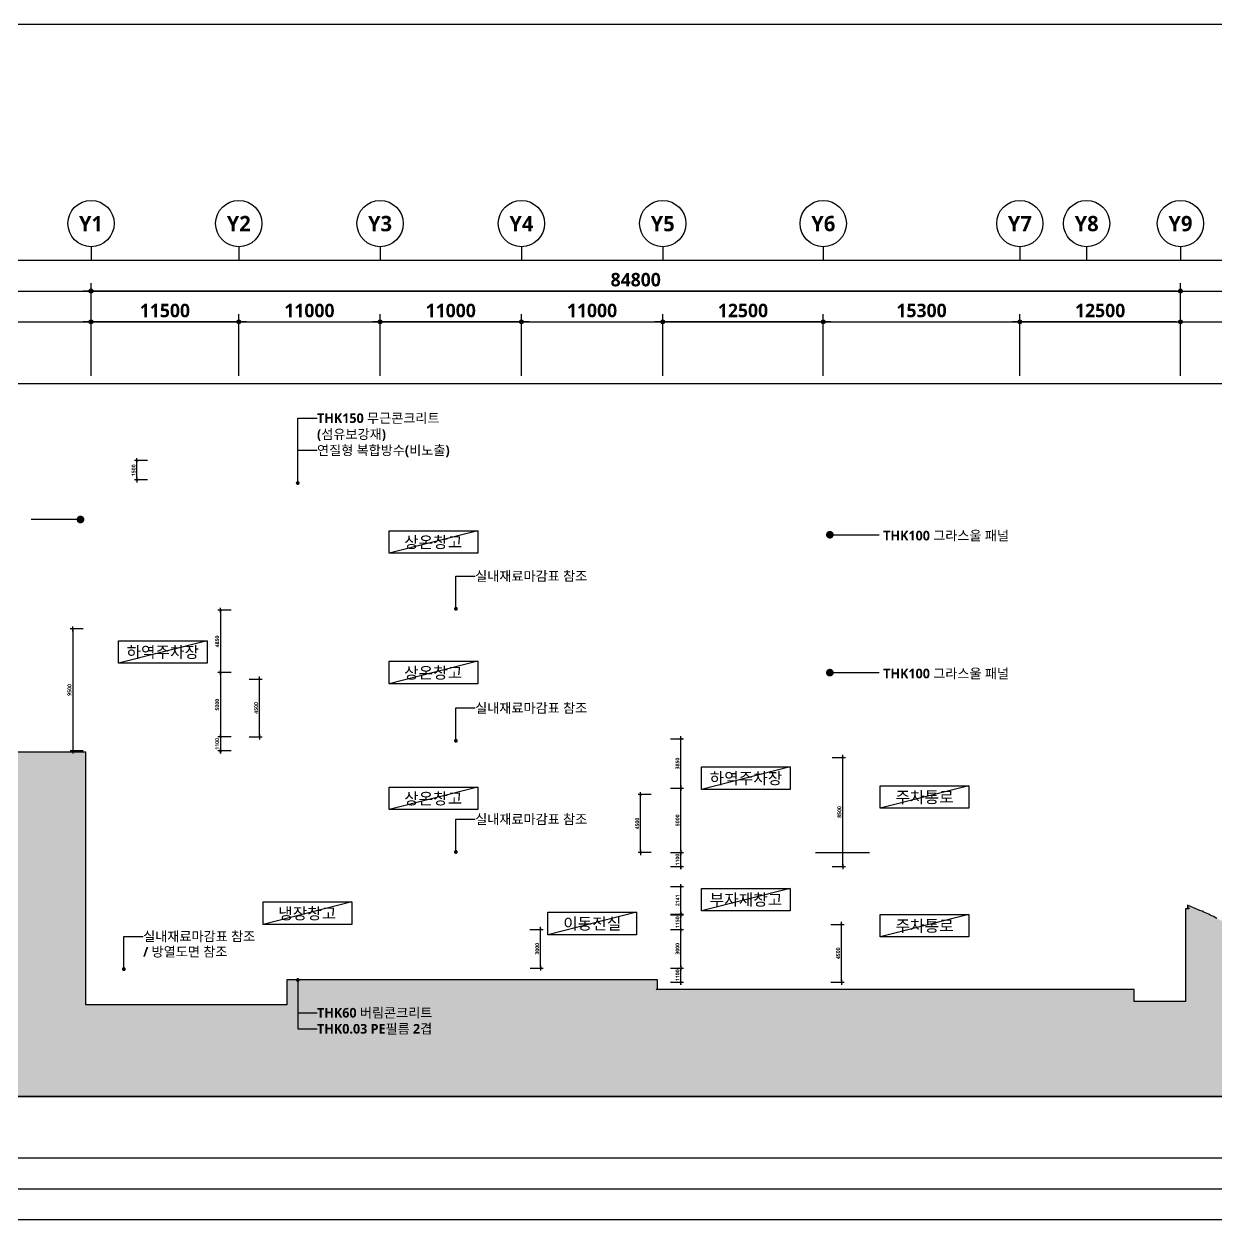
# Model space of a CAD drawing. Header units: millimetres. Extents: x 0 to 190005487, y 0 to 455456909.
# Drawn here: x 74255 to 167034, y 84643 to 178200 of the extents above; entities that cross this region are included whole.
import ezdxf
from ezdxf.enums import TextEntityAlignment as Align

# ---------------------------------------------------------------- set-up
doc = ezdxf.new("R2010")
doc.units = ezdxf.units.MM
doc.header["$LTSCALE"] = 400
doc.header["$MEASUREMENT"] = 0
doc.header["$PDSIZE"] = -10
doc.layers.get('0').update_dxf_attribs({"linetype": 'CONTINUOUS'})
doc.layers.get('Defpoints').update_dxf_attribs({"color": 153, "linetype": 'CONTINUOUS'})
for name, color, linetype in [('A-ANNO-GRA1', 7, 'CONTINUOUS'), ('A-ANNO-TEXT1', 7, 'CONTINUOUS'), ('A-ANNO-TEXT2', 3, 'CONTINUOUS'), ('A-ST-AXIS-BUB', 7, 'CONTINUOUS'), ('A-ST-AXIS-DIM', 7, 'CONTINUOUS'), ('elev', 8, 'CONTINUOUS'), ('X-SEC-종$0$A-ST-AXIS-BUB', 7, 'CONTINUOUS')]:
    doc.layers.add(name, color=color, linetype=linetype)
doc.layers.add('Defpoint', color=161, linetype='CONTINUOUS', plot=False)
doc.styles.add('SH_대대리576', font='')
doc.styles.get('SH_대대리576').set_extended_font_data('NanumGothic', bold=True)
doc.dimstyles.new('SHP 100', dxfattribs={"dimscale": 100, "dimtxt": 3, "dimasz": 1, "dimexe": 2, "dimexo": 2, "dimgap": 1, "dimtad": 1, "dimdec": 0, "dimzin": 0, "dimdsep": 46, "dimtxsty": 'SH_대대리576', "dimblk": 'DIMDOT', "dimcen": 0.09, "dimclrt": 3, "dimadec": 0, "dimazin": 1, "dimtfac": 1, "dimtdec": 0, "dimtix": 1, "dimtmove": 2, "dimatfit": 0, "dimldrblk": 'DIMDOT', "dimfxl": 1, "dimtfillclr": 3, "dimtolj": 1, "dimtzin": 0, "dimarcsym": 0})
doc.dimstyles.new('SHP 600', dxfattribs={"dimscale": 300, "dimtxt": 3.5, "dimasz": 1, "dimexe": 2, "dimexo": 2, "dimgap": 1, "dimtad": 1, "dimdec": 0, "dimzin": 0, "dimdsep": 46, "dimtxsty": 'SH_대대리576', "dimblk": 'DIMDOT', "dimcen": 0.09, "dimclrd": 256, "dimclre": 256, "dimclrt": 3, "dimadec": 0, "dimazin": 1, "dimtfac": 1, "dimtdec": 0, "dimtix": 1, "dimtmove": 2, "dimatfit": 0, "dimldrblk": 'DIMDOT', "dimfxl": 1, "dimtfillclr": 3, "dimtolj": 1, "dimtzin": 0, "dimlwd": -1, "dimlwe": -1, "dimarcsym": 0})

# ---------------------------------------------------------------- blocks, each defined once
blk = doc.blocks.new('DIMDOT')
at = {"color": 0}
blk.add_line((-2, 0), (2, 0), dxfattribs=at)
for radius in [0.5, 0.25]:
    blk.add_circle((0, 0), radius, dxfattribs=at)
blk = doc.blocks.new('*D9')
at = {"layer": 'A-ST-AXIS-DIM', "transparency": 16777216}
for p, q in [((79468, 150817), (79468, 158017)), ((163968, 157417), (79768, 157417)), ((164268, 150817), (164268, 158017))]:
    blk.add_line(p, q, dxfattribs=at)
at = {"layer": 'Defpoints', "color": 0, "transparency": 16777216}
for p in [(79468, 157417), (79468, 150217), (164268, 150217)]:
    blk.add_point(p, dxfattribs=at)
at = {"layer": 'A-ST-AXIS-DIM', "linetype": 'ByBlock', "transparency": 16777216, "xscale": 300, "yscale": 300, "zscale": 300, "rotation": 180}
blk.add_blockref('DIMDOT', (79468, 157417), dxfattribs=at)
at = {"layer": 'A-ST-AXIS-DIM', "linetype": 'ByBlock', "transparency": 16777216, "xscale": 300, "yscale": 300, "zscale": 300}
blk.add_blockref('DIMDOT', (164268, 157417), dxfattribs=at)
at = {"layer": 'A-ST-AXIS-DIM', "color": 3, "transparency": 16777216, "insert": (121868, 158297), "char_height": 1050, "attachment_point": 5, "style": 'SH_대대리576'}
blk.add_mtext('\\A1;84800', dxfattribs=at)
blk = doc.blocks.new('*D10')
at = {"layer": 'A-ST-AXIS-DIM', "transparency": 16777216}
for p, q in [((79468, 150817), (79468, 155617)), ((90968, 150817), (90968, 155617)), ((90668, 155017), (79768, 155017))]:
    blk.add_line(p, q, dxfattribs=at)
at = {"layer": 'Defpoints', "color": 0, "transparency": 16777216}
for p in [(79468, 155017), (79468, 150217), (90968, 150217)]:
    blk.add_point(p, dxfattribs=at)
at = {"layer": 'A-ST-AXIS-DIM', "linetype": 'ByBlock', "transparency": 16777216, "xscale": 300, "yscale": 300, "zscale": 300, "rotation": 180}
blk.add_blockref('DIMDOT', (79468, 155017), dxfattribs=at)
at = {"layer": 'A-ST-AXIS-DIM', "linetype": 'ByBlock', "transparency": 16777216, "xscale": 300, "yscale": 300, "zscale": 300}
blk.add_blockref('DIMDOT', (90968, 155017), dxfattribs=at)
at = {"layer": 'A-ST-AXIS-DIM', "color": 3, "transparency": 16777216, "insert": (85218, 155895), "char_height": 1050, "attachment_point": 5, "style": 'SH_대대리576'}
blk.add_mtext('\\A1;11500', dxfattribs=at)
blk = doc.blocks.new('X-SEC-종$0$A-ST-AXIS-BUB-1')
at = {"layer": 'A-ST-AXIS-BUB'}
blk.add_line((0, 350), (0, 0), dxfattribs=at)
blk.add_circle((0, 950), 600, dxfattribs=at)
blk = doc.blocks.new('*D11')
at = {"layer": 'A-ST-AXIS-DIM', "transparency": 16777216}
for p, q in [((90968, 150817), (90968, 155617)), ((101968, 150817), (101968, 155617)), ((91268, 155017), (101668, 155017))]:
    blk.add_line(p, q, dxfattribs=at)
at = {"layer": 'Defpoints', "color": 0, "transparency": 16777216}
for p in [(101968, 155017), (90968, 150217), (101968, 150217)]:
    blk.add_point(p, dxfattribs=at)
at = {"layer": 'A-ST-AXIS-DIM', "linetype": 'ByBlock', "transparency": 16777216, "xscale": 300, "yscale": 300, "zscale": 300, "rotation": 180}
blk.add_blockref('DIMDOT', (90968, 155017), dxfattribs=at)
at = {"layer": 'A-ST-AXIS-DIM', "linetype": 'ByBlock', "transparency": 16777216, "xscale": 300, "yscale": 300, "zscale": 300}
blk.add_blockref('DIMDOT', (101968, 155017), dxfattribs=at)
at = {"layer": 'A-ST-AXIS-DIM', "color": 3, "transparency": 16777216, "insert": (96468, 155893), "char_height": 1050, "attachment_point": 5, "style": 'SH_대대리576'}
blk.add_mtext('\\A1;11000', dxfattribs=at)
blk = doc.blocks.new('*D12')
at = {"layer": 'A-ST-AXIS-DIM', "transparency": 16777216}
for p, q in [((101968, 150817), (101968, 155617)), ((112968, 150817), (112968, 155617)), ((112668, 155017), (102268, 155017))]:
    blk.add_line(p, q, dxfattribs=at)
at = {"layer": 'Defpoints', "color": 0, "transparency": 16777216}
for p in [(101968, 155017), (101968, 150217), (112968, 150217)]:
    blk.add_point(p, dxfattribs=at)
at = {"layer": 'A-ST-AXIS-DIM', "linetype": 'ByBlock', "transparency": 16777216, "xscale": 300, "yscale": 300, "zscale": 300, "rotation": 180}
blk.add_blockref('DIMDOT', (101968, 155017), dxfattribs=at)
at = {"layer": 'A-ST-AXIS-DIM', "linetype": 'ByBlock', "transparency": 16777216, "xscale": 300, "yscale": 300, "zscale": 300}
blk.add_blockref('DIMDOT', (112968, 155017), dxfattribs=at)
at = {"layer": 'A-ST-AXIS-DIM', "color": 3, "transparency": 16777216, "insert": (107468, 155893), "char_height": 1050, "attachment_point": 5, "style": 'SH_대대리576'}
blk.add_mtext('\\A1;11000', dxfattribs=at)
blk = doc.blocks.new('*D13')
at = {"layer": 'A-ST-AXIS-DIM', "transparency": 16777216}
for p, q in [((112968, 150817), (112968, 155617)), ((123968, 150817), (123968, 155617)), ((113268, 155017), (123668, 155017))]:
    blk.add_line(p, q, dxfattribs=at)
at = {"layer": 'Defpoints', "color": 0, "transparency": 16777216}
for p in [(123968, 155017), (112968, 150217), (123968, 150217)]:
    blk.add_point(p, dxfattribs=at)
at = {"layer": 'A-ST-AXIS-DIM', "linetype": 'ByBlock', "transparency": 16777216, "xscale": 300, "yscale": 300, "zscale": 300, "rotation": 180}
blk.add_blockref('DIMDOT', (112968, 155017), dxfattribs=at)
at = {"layer": 'A-ST-AXIS-DIM', "linetype": 'ByBlock', "transparency": 16777216, "xscale": 300, "yscale": 300, "zscale": 300}
blk.add_blockref('DIMDOT', (123968, 155017), dxfattribs=at)
at = {"layer": 'A-ST-AXIS-DIM', "color": 3, "transparency": 16777216, "insert": (118468, 155893), "char_height": 1050, "attachment_point": 5, "style": 'SH_대대리576'}
blk.add_mtext('\\A1;11000', dxfattribs=at)
blk = doc.blocks.new('*D14')
at = {"layer": 'A-ST-AXIS-DIM', "transparency": 16777216}
for p, q in [((123968, 150817), (123968, 155617)), ((136468, 150817), (136468, 155617)), ((136168, 155017), (124268, 155017))]:
    blk.add_line(p, q, dxfattribs=at)
at = {"layer": 'Defpoints', "color": 0, "transparency": 16777216}
for p in [(123968, 155017), (123968, 150217), (136468, 150217)]:
    blk.add_point(p, dxfattribs=at)
at = {"layer": 'A-ST-AXIS-DIM', "linetype": 'ByBlock', "transparency": 16777216, "xscale": 300, "yscale": 300, "zscale": 300, "rotation": 180}
blk.add_blockref('DIMDOT', (123968, 155017), dxfattribs=at)
at = {"layer": 'A-ST-AXIS-DIM', "linetype": 'ByBlock', "transparency": 16777216, "xscale": 300, "yscale": 300, "zscale": 300}
blk.add_blockref('DIMDOT', (136468, 155017), dxfattribs=at)
at = {"layer": 'A-ST-AXIS-DIM', "color": 3, "transparency": 16777216, "insert": (130218, 155896), "char_height": 1050, "attachment_point": 5, "style": 'SH_대대리576'}
blk.add_mtext('\\A1;12500', dxfattribs=at)
blk = doc.blocks.new('*D15')
at = {"layer": 'A-ST-AXIS-DIM', "transparency": 16777216}
for p, q in [((136468, 150817), (136468, 155617)), ((151768, 150817), (151768, 155617)), ((136768, 155017), (151468, 155017))]:
    blk.add_line(p, q, dxfattribs=at)
at = {"layer": 'Defpoints', "color": 0, "transparency": 16777216}
for p in [(151768, 155017), (136468, 150217), (151768, 150217)]:
    blk.add_point(p, dxfattribs=at)
at = {"layer": 'A-ST-AXIS-DIM', "linetype": 'ByBlock', "transparency": 16777216, "xscale": 300, "yscale": 300, "zscale": 300, "rotation": 180}
blk.add_blockref('DIMDOT', (136468, 155017), dxfattribs=at)
at = {"layer": 'A-ST-AXIS-DIM', "linetype": 'ByBlock', "transparency": 16777216, "xscale": 300, "yscale": 300, "zscale": 300}
blk.add_blockref('DIMDOT', (151768, 155017), dxfattribs=at)
at = {"layer": 'A-ST-AXIS-DIM', "color": 3, "transparency": 16777216, "insert": (144118, 155897), "char_height": 1050, "attachment_point": 5, "style": 'SH_대대리576'}
blk.add_mtext('\\A1;15300', dxfattribs=at)
blk = doc.blocks.new('*D16')
at = {"layer": 'A-ST-AXIS-DIM', "transparency": 16777216}
for p, q in [((151768, 150817), (151768, 155617)), ((164268, 150817), (164268, 155617)), ((163968, 155017), (152068, 155017))]:
    blk.add_line(p, q, dxfattribs=at)
at = {"layer": 'Defpoints', "color": 0, "transparency": 16777216}
for p in [(151768, 155017), (151768, 150217), (164268, 150217)]:
    blk.add_point(p, dxfattribs=at)
at = {"layer": 'A-ST-AXIS-DIM', "linetype": 'ByBlock', "transparency": 16777216, "xscale": 300, "yscale": 300, "zscale": 300, "rotation": 180}
blk.add_blockref('DIMDOT', (151768, 155017), dxfattribs=at)
at = {"layer": 'A-ST-AXIS-DIM', "linetype": 'ByBlock', "transparency": 16777216, "xscale": 300, "yscale": 300, "zscale": 300}
blk.add_blockref('DIMDOT', (164268, 155017), dxfattribs=at)
at = {"layer": 'A-ST-AXIS-DIM', "color": 3, "transparency": 16777216, "insert": (158018, 155896), "char_height": 1050, "attachment_point": 5, "style": 'SH_대대리576'}
blk.add_mtext('\\A1;12500', dxfattribs=at)
blk = doc.blocks.new('*D51')
at = {"color": 0, "lineweight": -2, "transparency": 16777216}
for p, q in [((125385, 104817), (125385, 104917)), ((124568, 104717), (125585, 104717)), ((125385, 103617), (125385, 104717)), ((124568, 103617), (125585, 103617)), ((125385, 103517), (125385, 103417))]:
    blk.add_line(p, q, dxfattribs=at)
at = {"layer": 'Defpoints', "color": 0, "transparency": 16777216}
for p in [(124368, 104717), (125385, 104717), (124368, 103617)]:
    blk.add_point(p, dxfattribs=at)
at = {"color": 0, "linetype": 'ByBlock', "lineweight": -2, "transparency": 16777216, "xscale": 100, "yscale": 100, "zscale": 100}
for p, rotation in [((125385, 104717), 270), ((125385, 103617), 90)]:
    blk.add_blockref('DIMDOT', p, dxfattribs=dict(at, rotation=rotation))
at = {"color": 3, "transparency": 16777216, "insert": (125120, 104167), "char_height": 300, "attachment_point": 5, "rotation": 90, "style": 'SH_대대리576'}
blk.add_mtext('\\A1;1100', dxfattribs=at)
blk = doc.blocks.new('*D52')
at = {"color": 0, "lineweight": -2, "transparency": 16777216}
for p, q in [((124568, 113717), (125585, 113717)), ((125385, 113817), (125385, 113917)), ((125385, 112617), (125385, 113717)), ((124568, 112617), (125585, 112617)), ((125385, 112517), (125385, 112417))]:
    blk.add_line(p, q, dxfattribs=at)
at = {"layer": 'Defpoints', "color": 0, "transparency": 16777216}
for p in [(124368, 113717), (125385, 113717), (124368, 112617)]:
    blk.add_point(p, dxfattribs=at)
at = {"color": 0, "linetype": 'ByBlock', "lineweight": -2, "transparency": 16777216, "xscale": 100, "yscale": 100, "zscale": 100}
for p, rotation in [((125385, 113717), 270), ((125385, 112617), 90)]:
    blk.add_blockref('DIMDOT', p, dxfattribs=dict(at, rotation=rotation))
at = {"color": 3, "transparency": 16777216, "insert": (125120, 113167), "char_height": 300, "attachment_point": 5, "rotation": 90, "style": 'SH_대대리576'}
blk.add_mtext('\\A1;1100', dxfattribs=at)
blk = doc.blocks.new('*D53')
at = {"color": 0, "lineweight": -2, "transparency": 16777216}
for p, q in [((90368, 122717), (89351, 122717)), ((89551, 122817), (89551, 122917)), ((89551, 122717), (89551, 121617)), ((90368, 121617), (89351, 121617)), ((89551, 121517), (89551, 121417))]:
    blk.add_line(p, q, dxfattribs=at)
at = {"layer": 'Defpoints', "color": 0, "transparency": 16777216}
for p in [(90568, 122717), (89551, 121617), (90568, 121617)]:
    blk.add_point(p, dxfattribs=at)
at = {"color": 0, "linetype": 'ByBlock', "lineweight": -2, "transparency": 16777216, "xscale": 100, "yscale": 100, "zscale": 100}
for p, rotation in [((89551, 122717), 270), ((89551, 121617), 90)]:
    blk.add_blockref('DIMDOT', p, dxfattribs=dict(at, rotation=rotation))
at = {"color": 3, "transparency": 16777216, "insert": (89287, 122167), "char_height": 300, "attachment_point": 5, "rotation": 90, "style": 'SH_대대리576'}
blk.add_mtext('\\A1;1100', dxfattribs=at)
blk = doc.blocks.new('*D57')
at = {"color": 0, "lineweight": -2, "transparency": 16777216}
for p, q in [((83863, 144217), (82847, 144217)), ((83047, 142817), (83047, 144117)), ((83863, 142717), (82847, 142717))]:
    blk.add_line(p, q, dxfattribs=at)
at = {"layer": 'Defpoints', "color": 0, "transparency": 16777216}
for p in [(83047, 144217), (84063, 144217), (84063, 142717)]:
    blk.add_point(p, dxfattribs=at)
at = {"color": 0, "linetype": 'ByBlock', "lineweight": -2, "transparency": 16777216, "xscale": 100, "yscale": 100, "zscale": 100}
for p, rotation in [((83047, 144217), 90), ((83047, 142717), 270)]:
    blk.add_blockref('DIMDOT', p, dxfattribs=dict(at, rotation=rotation))
at = {"color": 3, "transparency": 16777216, "insert": (82782, 143467), "char_height": 300, "attachment_point": 5, "rotation": 90, "style": 'SH_대대리576'}
blk.add_mtext('\\A1;1500', dxfattribs=at)
blk = doc.blocks.new('*D59')
at = {"color": 0, "lineweight": -2, "transparency": 16777216}
for p, q in [((124568, 111058), (125585, 111058)), ((125385, 109017), (125385, 110958)), ((124568, 108917), (125585, 108917))]:
    blk.add_line(p, q, dxfattribs=at)
at = {"layer": 'Defpoints', "color": 0, "transparency": 16777216}
for p in [(124368, 111058), (125385, 111058), (124368, 108917)]:
    blk.add_point(p, dxfattribs=at)
at = {"color": 0, "linetype": 'ByBlock', "lineweight": -2, "transparency": 16777216, "xscale": 100, "yscale": 100, "zscale": 100}
for p, rotation in [((125385, 111058), 90), ((125385, 108917), 270)]:
    blk.add_blockref('DIMDOT', p, dxfattribs=dict(at, rotation=rotation))
at = {"color": 3, "transparency": 16777216, "insert": (125121, 109988), "char_height": 300, "attachment_point": 5, "rotation": 90, "style": 'SH_대대리576'}
blk.add_mtext('\\A1;2141', dxfattribs=at)
blk = doc.blocks.new('*D60')
at = {"color": 0, "lineweight": -2, "transparency": 16777216}
for p, q in [((137068, 108117), (138085, 108117)), ((137885, 103717), (137885, 108017)), ((137068, 103617), (138085, 103617))]:
    blk.add_line(p, q, dxfattribs=at)
at = {"layer": 'Defpoints', "color": 0, "transparency": 16777216}
for p in [(136868, 108117), (137885, 108117), (136868, 103617)]:
    blk.add_point(p, dxfattribs=at)
at = {"color": 0, "linetype": 'ByBlock', "lineweight": -2, "transparency": 16777216, "xscale": 100, "yscale": 100, "zscale": 100}
for p, rotation in [((137885, 108117), 90), ((137885, 103617), 270)]:
    blk.add_blockref('DIMDOT', p, dxfattribs=dict(at, rotation=rotation))
at = {"color": 3, "transparency": 16777216, "insert": (137620, 105867), "char_height": 300, "attachment_point": 5, "rotation": 90, "style": 'SH_대대리576'}
blk.add_mtext('\\A1;4500', dxfattribs=at)
blk = doc.blocks.new('*D62')
at = {"color": 0, "lineweight": -2, "transparency": 16777216}
for p, q in [((124568, 107717), (125585, 107717)), ((125385, 104817), (125385, 107617)), ((124568, 104717), (125585, 104717))]:
    blk.add_line(p, q, dxfattribs=at)
at = {"layer": 'Defpoints', "color": 0, "transparency": 16777216}
for p in [(124368, 107717), (125385, 107717), (124368, 104717)]:
    blk.add_point(p, dxfattribs=at)
at = {"color": 0, "linetype": 'ByBlock', "lineweight": -2, "transparency": 16777216, "xscale": 100, "yscale": 100, "zscale": 100}
for p, rotation in [((125385, 107717), 90), ((125385, 104717), 270)]:
    blk.add_blockref('DIMDOT', p, dxfattribs=dict(at, rotation=rotation))
at = {"color": 3, "transparency": 16777216, "insert": (125119, 106217), "char_height": 300, "attachment_point": 5, "rotation": 90, "style": 'SH_대대리576'}
blk.add_mtext('\\A1;3000', dxfattribs=at)
blk = doc.blocks.new('*D63')
at = {"color": 0, "lineweight": -2, "transparency": 16777216}
for p, q in [((124568, 108867), (125585, 108867)), ((125385, 108967), (125385, 109067)), ((125385, 107717), (125385, 108867)), ((124568, 107717), (125585, 107717)), ((125385, 107617), (125385, 107517))]:
    blk.add_line(p, q, dxfattribs=at)
at = {"layer": 'Defpoints', "color": 0, "transparency": 16777216}
for p in [(124368, 108867), (125385, 108867), (124368, 107717)]:
    blk.add_point(p, dxfattribs=at)
at = {"color": 0, "linetype": 'ByBlock', "lineweight": -2, "transparency": 16777216, "xscale": 100, "yscale": 100, "zscale": 100}
for p, rotation in [((125385, 108867), 270), ((125385, 107717), 90)]:
    blk.add_blockref('DIMDOT', p, dxfattribs=dict(at, rotation=rotation))
at = {"color": 3, "transparency": 16777216, "insert": (125120, 108292), "char_height": 300, "attachment_point": 5, "rotation": 90, "style": 'SH_대대리576'}
blk.add_mtext('\\A1;1150', dxfattribs=at)
blk = doc.blocks.new('*D64')
at = {"color": 0, "lineweight": -2, "transparency": 16777216}
for p, q in [((124568, 118717), (125585, 118717)), ((125385, 113817), (125385, 118617)), ((124568, 113717), (125585, 113717))]:
    blk.add_line(p, q, dxfattribs=at)
at = {"layer": 'Defpoints', "color": 0, "transparency": 16777216}
for p in [(124368, 118717), (125385, 118717), (124368, 113717)]:
    blk.add_point(p, dxfattribs=at)
at = {"color": 0, "linetype": 'ByBlock', "lineweight": -2, "transparency": 16777216, "xscale": 100, "yscale": 100, "zscale": 100}
for p, rotation in [((125385, 118717), 90), ((125385, 113717), 270)]:
    blk.add_blockref('DIMDOT', p, dxfattribs=dict(at, rotation=rotation))
at = {"color": 3, "transparency": 16777216, "insert": (125120, 116217), "char_height": 300, "attachment_point": 5, "rotation": 90, "style": 'SH_대대리576'}
blk.add_mtext('\\A1;5000', dxfattribs=at)
blk = doc.blocks.new('*D65')
at = {"color": 0, "lineweight": -2, "transparency": 16777216}
for p, q in [((124568, 122567), (125585, 122567)), ((125385, 118817), (125385, 122467)), ((124568, 118717), (125585, 118717))]:
    blk.add_line(p, q, dxfattribs=at)
at = {"layer": 'Defpoints', "color": 0, "transparency": 16777216}
for p in [(124368, 122567), (125385, 122567), (124368, 118717)]:
    blk.add_point(p, dxfattribs=at)
at = {"color": 0, "linetype": 'ByBlock', "lineweight": -2, "transparency": 16777216, "xscale": 100, "yscale": 100, "zscale": 100}
for p, rotation in [((125385, 122567), 90), ((125385, 118717), 270)]:
    blk.add_blockref('DIMDOT', p, dxfattribs=dict(at, rotation=rotation))
at = {"color": 3, "transparency": 16777216, "insert": (125119, 120642), "char_height": 300, "attachment_point": 5, "rotation": 90, "style": 'SH_대대리576'}
blk.add_mtext('\\A1;3850', dxfattribs=at)
blk = doc.blocks.new('*D66')
at = {"color": 0, "lineweight": -2, "transparency": 16777216}
for p, q in [((123068, 118218), (122051, 118218)), ((122251, 113817), (122251, 118118)), ((123068, 113717), (122051, 113717))]:
    blk.add_line(p, q, dxfattribs=at)
at = {"layer": 'Defpoints', "color": 0, "transparency": 16777216}
for p in [(122251, 118218), (123268, 118218), (123268, 113717)]:
    blk.add_point(p, dxfattribs=at)
at = {"color": 0, "linetype": 'ByBlock', "lineweight": -2, "transparency": 16777216, "xscale": 100, "yscale": 100, "zscale": 100}
for p, rotation in [((122251, 118218), 90), ((122251, 113717), 270)]:
    blk.add_blockref('DIMDOT', p, dxfattribs=dict(at, rotation=rotation))
at = {"color": 3, "transparency": 16777216, "insert": (121986, 115968), "char_height": 300, "attachment_point": 5, "rotation": 90, "style": 'SH_대대리576'}
blk.add_mtext('\\A1;4500', dxfattribs=at)
blk = doc.blocks.new('*D67')
at = {"color": 0, "lineweight": -2, "transparency": 16777216}
for p, q in [((90368, 127717), (89351, 127717)), ((89551, 127617), (89551, 122817)), ((90368, 122717), (89351, 122717))]:
    blk.add_line(p, q, dxfattribs=at)
at = {"layer": 'Defpoints', "color": 0, "transparency": 16777216}
for p in [(90568, 127717), (89551, 122717), (90568, 122717)]:
    blk.add_point(p, dxfattribs=at)
at = {"color": 0, "linetype": 'ByBlock', "lineweight": -2, "transparency": 16777216, "xscale": 100, "yscale": 100, "zscale": 100}
for p, rotation in [((89551, 127717), 90), ((89551, 122717), 270)]:
    blk.add_blockref('DIMDOT', p, dxfattribs=dict(at, rotation=rotation))
at = {"color": 3, "transparency": 16777216, "insert": (89286, 125217), "char_height": 300, "attachment_point": 5, "rotation": 90, "style": 'SH_대대리576'}
blk.add_mtext('\\A1;5000', dxfattribs=at)
blk = doc.blocks.new('*D68')
at = {"color": 0, "lineweight": -2, "transparency": 16777216}
for p, q in [((90368, 132567), (89351, 132567)), ((89551, 132467), (89551, 127817)), ((90368, 127717), (89351, 127717))]:
    blk.add_line(p, q, dxfattribs=at)
at = {"layer": 'Defpoints', "color": 0, "transparency": 16777216}
for p in [(90568, 132567), (89551, 127717), (90568, 127717)]:
    blk.add_point(p, dxfattribs=at)
at = {"color": 0, "linetype": 'ByBlock', "lineweight": -2, "transparency": 16777216, "xscale": 100, "yscale": 100, "zscale": 100}
for p, rotation in [((89551, 132567), 90), ((89551, 127717), 270)]:
    blk.add_blockref('DIMDOT', p, dxfattribs=dict(at, rotation=rotation))
at = {"color": 3, "transparency": 16777216, "insert": (89286, 130142), "char_height": 300, "attachment_point": 5, "rotation": 90, "style": 'SH_대대리576'}
blk.add_mtext('\\A1;4850', dxfattribs=at)
blk = doc.blocks.new('*D69')
at = {"color": 0, "lineweight": -2, "transparency": 16777216}
for p, q in [((91768, 127218), (92785, 127218)), ((92585, 122817), (92585, 127118)), ((91768, 122717), (92785, 122717))]:
    blk.add_line(p, q, dxfattribs=at)
at = {"layer": 'Defpoints', "color": 0, "transparency": 16777216}
for p in [(91568, 127218), (92585, 127218), (91568, 122717)]:
    blk.add_point(p, dxfattribs=at)
at = {"color": 0, "linetype": 'ByBlock', "lineweight": -2, "transparency": 16777216, "xscale": 100, "yscale": 100, "zscale": 100}
for p, rotation in [((92585, 127218), 90), ((92585, 122717), 270)]:
    blk.add_blockref('DIMDOT', p, dxfattribs=dict(at, rotation=rotation))
at = {"color": 3, "transparency": 16777216, "insert": (92320, 124968), "char_height": 300, "attachment_point": 5, "rotation": 90, "style": 'SH_대대리576'}
blk.add_mtext('\\A1;4500', dxfattribs=at)
blk = doc.blocks.new('*D70')
at = {"color": 0, "lineweight": -2, "transparency": 16777216}
for p, q in [((113620, 107717), (114665, 107717)), ((114465, 104817), (114465, 107617)), ((113648, 104717), (114665, 104717))]:
    blk.add_line(p, q, dxfattribs=at)
at = {"layer": 'Defpoints', "color": 0, "transparency": 16777216}
for p in [(113420, 107717), (114465, 107717), (113448, 104717)]:
    blk.add_point(p, dxfattribs=at)
at = {"color": 0, "linetype": 'ByBlock', "lineweight": -2, "transparency": 16777216, "xscale": 100, "yscale": 100, "zscale": 100}
for p, rotation in [((114465, 107717), 90), ((114465, 104717), 270)]:
    blk.add_blockref('DIMDOT', p, dxfattribs=dict(at, rotation=rotation))
at = {"color": 3, "transparency": 16777216, "insert": (114199, 106217), "char_height": 300, "attachment_point": 5, "rotation": 90, "style": 'SH_대대리576'}
blk.add_mtext('\\A1;3000', dxfattribs=at)
blk = doc.blocks.new('*D71')
at = {"color": 0, "lineweight": -2, "transparency": 16777216}
for p, q in [((78868, 131117), (77851, 131117)), ((78051, 131017), (78051, 121717)), ((78868, 121617), (77851, 121617))]:
    blk.add_line(p, q, dxfattribs=at)
at = {"layer": 'Defpoints', "color": 0, "transparency": 16777216}
for p in [(79068, 131117), (78051, 121617), (79068, 121617)]:
    blk.add_point(p, dxfattribs=at)
at = {"color": 0, "linetype": 'ByBlock', "lineweight": -2, "transparency": 16777216, "xscale": 100, "yscale": 100, "zscale": 100}
for p, rotation in [((78051, 131117), 90), ((78051, 121617), 270)]:
    blk.add_blockref('DIMDOT', p, dxfattribs=dict(at, rotation=rotation))
at = {"color": 3, "transparency": 16777216, "insert": (77786, 126367), "char_height": 300, "attachment_point": 5, "rotation": 90, "style": 'SH_대대리576'}
blk.add_mtext('\\A1;9500', dxfattribs=at)
blk = doc.blocks.new('*D72')
at = {"color": 0, "lineweight": -2, "transparency": 16777216}
for p, q in [((137168, 121117), (138185, 121117)), ((137985, 112717), (137985, 121017)), ((137168, 112617), (138185, 112617))]:
    blk.add_line(p, q, dxfattribs=at)
at = {"layer": 'Defpoints', "color": 0, "transparency": 16777216}
for p in [(136968, 121117), (137985, 121117), (136968, 112617)]:
    blk.add_point(p, dxfattribs=at)
at = {"color": 0, "linetype": 'ByBlock', "lineweight": -2, "transparency": 16777216, "xscale": 100, "yscale": 100, "zscale": 100}
for p, rotation in [((137985, 121117), 90), ((137985, 112617), 270)]:
    blk.add_blockref('DIMDOT', p, dxfattribs=dict(at, rotation=rotation))
at = {"color": 3, "transparency": 16777216, "insert": (137719, 116867), "char_height": 300, "attachment_point": 5, "rotation": 90, "style": 'SH_대대리576'}
blk.add_mtext('\\A1;8500', dxfattribs=at)

msp = doc.modelspace()

# ---------------------------------------------------------------- hatches: boundary and pattern name
at = {"layer": 'elev', "transparency": 33554687}
h = msp.add_hatch(color=256, dxfattribs=at)
h.dxf.hatch_style = 1
h.paths.add_polyline_path([(79067.9, 113567.4), (79067.9, 120067.4), (79067.9, 121367.4), (79067.9, 121517.4), (39467.9, 121517.4), (39467.9, 94717.4), (192988.5, 94717.4), (192988.5, 102214.9), (190496.2, 101799), (174580.7, 105622.8), (174450, 105626.1), (174243.6, 105661.9), (174037.9, 105704.6), (173854.9, 105745.3), (173740.7, 105770.9), (173626.2, 105796.4), (173512.3, 105821.3), (173301.4, 105866.9), (173097, 105911.9), (172853.6, 105968.9), (172657.9, 106018.9), (172516.1, 106056.7), (172369.3, 106097.5), (172219.6, 106140.5), (172069, 106185.2), (171844.1, 106254), (171562.6, 106345.6), (171320.7, 106430.2), (171107.3, 106510.5), (170921.7, 106584.1), (170671.3, 106686.2), (170509, 106752), (170308.6, 106834.2), (170107.5, 106923.8), (169941.4, 107005.3), (169776.6, 107095.7), (169617.8, 107192.8), (169467.3, 107295.1), (169340.5, 107391.3), (169227.8, 107483.6), (169083.9, 107597.9), (169001.9, 107657.7), (168909.7, 107719.7), (168804.6, 107784), (168684.1, 107851.1), (168546.4, 107920.9), (168394.4, 107993.1), (168231.6, 108067.1), (168061.8, 108142.3), (167888.7, 108218), (167603.2, 108343.2), (167386, 108442.9), (167235.5, 108515.2), (167094.6, 108585.7), (166961.6, 108654.2), (166834.7, 108720.8), (166712.1, 108785.2), (166592.1, 108847.6), (166472.9, 108907.7), (166352.7, 108965.5), (166229, 109021.6), (166097, 109078.4), (165950.7, 109139.4), (165784.6, 109207.6), (165592.8, 109286.3), (165369.8, 109378.7), (165109.8, 109488), (164830.9, 109607.2), (164830.9, 109417.4), (164930.9, 109417.4), (164930.9, 109317.4), (164667.8, 109317.4), (164667.8, 105717.4), (164667.8, 105517.4), (164667.8, 104317.4), (164667.8, 103417.4), (164667.8, 103117.4), (164667.8, 102217.4), (164667.8, 102117.4), (160667.8, 102117.4), (160667.8, 103057.4), (123467.9, 103057.4), (123567.9, 103117.4), (123567.9, 103807.4), (94717.8, 103807.4), (94717.8, 101867.4), (79067.9, 101867.4), (79067.9, 103867.4), (79067.9, 112267.4)])

# ---------------------------------------------------------------- linework, layer by layer
msp.add_line((135867.8, 113717.4), (140075.7, 113717.4))
for points in [[(78496.1, 139632.8), (74819.5, 139632.8)], [(137129.4, 138448), (140806, 138448)], [(137129.4, 127713.7), (140806, 127713.7)]]:
    msp.add_lwpolyline(points)
at = {"const_width": 300}
for points in [[(78496.1, 139632.8, 1), (78796.1, 139632.8, 1)], [(137129.4, 138448, -1), (136829.4, 138448, -1)], [(137129.4, 127713.7, -1), (136829.4, 127713.7, -1)]]:
    msp.add_lwpolyline(points, format="xyb", close=True, dxfattribs=at)
at = {"layer": 'A-ANNO-GRA1'}
for points in [[(95560.2, 142472.5), (95560.2, 147522.5)], [(95560.2, 147522.5), (97060.2, 147522.5)], [(95560.2, 145022.5), (97060.2, 145022.5)], [(107870.2, 132682.7), (107870.2, 135232.7)], [(107870.2, 135232.7), (109370.2, 135232.7)], [(107870.2, 122411.1), (107870.2, 124961.1)], [(107870.2, 124961.1), (109370.2, 124961.1)], [(107870.2, 113754.8), (107870.2, 116304.8)], [(107870.2, 116304.8), (109370.2, 116304.8)], [(82026.5, 104637.6), (82026.5, 107187.6)], [(82026.5, 107187.6), (83526.5, 107187.6)], [(95560.2, 103790.2), (95560.2, 99990.2)], [(95560.2, 101240.2), (97060.2, 101240.2)], [(95560.2, 99990.2), (97060.2, 99990.2)]]:
    msp.add_lwpolyline(points, dxfattribs=at)
at = {"layer": 'A-ANNO-GRA1', "const_width": 150}
for points in [[(95485.2, 142472.5, -1), (95635.2, 142472.5, -1)], [(107795.2, 132682.7, -1), (107945.2, 132682.7, -1)], [(107795.2, 122411.1, -1), (107945.2, 122411.1, -1)], [(107795.2, 113754.8, -1), (107945.2, 113754.8, -1)], [(81951.5, 104637.6, -1), (82101.5, 104637.6, -1)], [(95485.2, 103790.2, 1), (95635.2, 103790.2, 1)]]:
    msp.add_lwpolyline(points, format="xyb", close=True, dxfattribs=at)
at = {"layer": 'A-ANNO-GRA1'}
for points in [[(102684.4, 138761.6), (109584.4, 138761.6), (109584.4, 137011.6), (102684.4, 137011.6)], [(81600.8, 130195), (88500.8, 130195), (88500.8, 128445), (81600.8, 128445)], [(102684.4, 128597), (109584.4, 128597), (109584.4, 126847), (102684.4, 126847)], [(126999.5, 120373), (133899.5, 120373), (133899.5, 118623), (126999.5, 118623)], [(140904.8, 118903.2), (147804.8, 118903.2), (147804.8, 117153.2), (140904.8, 117153.2)], [(102684.4, 118807), (109584.4, 118807), (109584.4, 117057), (102684.4, 117057)], [(126999.5, 110921.7), (133899.5, 110921.7), (133899.5, 109171.7), (126999.5, 109171.7)], [(92878.9, 109863.1), (99778.9, 109863.1), (99778.9, 108113.1), (92878.9, 108113.1)], [(115034.4, 109057.1), (121934.4, 109057.1), (121934.4, 107307.1), (115034.4, 107307.1)], [(140904.8, 108888), (147804.8, 108888), (147804.8, 107138), (140904.8, 107138)]]:
    msp.add_lwpolyline(points, close=True, dxfattribs=at)
at = {"layer": 'Defpoint'}
for p, q in [((109584.4, 138761.6), (102684.4, 137011.6)), ((88500.8, 130195), (81600.8, 128445)), ((109584.4, 128597), (102684.4, 126847)), ((133899.5, 120373), (126999.5, 118623)), ((147804.8, 118903.2), (140904.8, 117153.2)), ((109584.4, 118807), (102684.4, 117057)), ((133899.5, 110921.7), (126999.5, 109171.7)), ((99778.9, 109863.1), (92878.9, 108113.1)), ((121934.4, 109057.1), (115034.4, 107307.1)), ((147804.8, 108888), (140904.8, 107138))]:
    msp.add_line(p, q, dxfattribs=at)
for points in [[(0, 178200), (252000, 178200), (252000, 0), (0, 0)], [(0, 178200), (252000, 178200), (252000, 0), (0, 0)], [(29867.9, 159817.4), (202588.5, 159817.4), (202588.5, 85117.4), (29867.9, 85117.4)], [(32267.9, 157417.4), (200188.5, 157417.4), (200188.5, 87517.4), (32267.9, 87517.4)], [(34667.9, 155017.4), (197788.5, 155017.4), (197788.5, 89917.4), (34667.9, 89917.4)], [(39467.9, 150217.4), (192988.5, 150217.4), (192988.5, 94717.4), (39467.9, 94717.4)]]:
    msp.add_lwpolyline(points, close=True, dxfattribs=at)
at = {"layer": 'elev'}
for points in [[(167094.6, 108585.7), (166961.6, 108654.2), (166834.7, 108720.8), (166712.1, 108785.2), (166592.1, 108847.6), (166472.9, 108907.7), (166352.7, 108965.5), (166229, 109021.6), (166097, 109078.4), (165950.7, 109139.4), (165784.6, 109207.6), (165592.8, 109286.3), (165369.8, 109378.7), (165109.8, 109488), (164830.9, 109607.2), (164830.9, 109417.4), (164930.9, 109417.4), (164930.9, 109317.4), (164667.8, 109317.4), (164667.8, 105717.4), (164667.8, 105517.4), (164667.8, 104317.4), (164667.8, 103417.4), (164667.8, 103117.4), (164667.8, 102217.4), (164667.8, 102117.4), (160667.8, 102117.4), (160667.8, 103057.4), (123467.9, 103057.4), (123567.9, 103117.4), (123567.9, 103807.4), (94717.8, 103807.4), (94717.8, 101867.4), (79067.9, 101867.4), (79067.9, 103867.4), (79067.9, 112267.4), (79067.9, 113567.4), (79067.9, 120067.4), (79067.9, 121367.4), (79067.9, 121517.4), (39467.9, 121517.4)], [(39467.9, 94717.4), (192988.5, 94717.4)]]:
    msp.add_lwpolyline(points, dxfattribs=at)

# ---------------------------------------------------------------- block references
at = {"layer": 'A-ST-AXIS-BUB', "xscale": 3, "yscale": 3, "zscale": 3}
msp.add_blockref('X-SEC-종$0$A-ST-AXIS-BUB-1', (79467.9, 159817.4), dxfattribs=at)
at = {"layer": 'X-SEC-종$0$A-ST-AXIS-BUB', "xscale": 3, "yscale": 3, "zscale": 3}
for p in [(90967.9, 159817.4), (101967.9, 159817.4), (112967.9, 159817.4), (123967.9, 159817.4), (136467.9, 159817.4), (151767.9, 159817.4), (156967.9, 159817.4), (164267.9, 159817.4)]:
    msp.add_blockref('X-SEC-종$0$A-ST-AXIS-BUB-1', p, dxfattribs=at)

# ---------------------------------------------------------------- texts
at = {"layer": 'A-ANNO-TEXT1', "style": 'SH_대대리576'}
for s, p in [('Y1', (79467.9, 162667.4)), ('Y2', (90967.9, 162667.4)), ('Y3', (101967.9, 162667.4)), ('Y4', (112967.9, 162667.4)), ('Y5', (123967.9, 162667.4)), ('Y6', (136467.9, 162667.4)), ('Y7', (151767.9, 162667.4)), ('Y8', (156967.9, 162667.4)), ('Y9', (164267.9, 162667.4))]:
    msp.add_text(s, height=1200, dxfattribs=at).set_placement(p, align=Align.MIDDLE_CENTER)
for s, p in [('THK150 무근콘크리트', (97060.2, 147522.5)), ('(섬유보강재)', (97060.2, 146272.5)), ('연질형 복합방수(비노출)', (97060.2, 145022.5)), ('THK100 그라스울 패널', (141131.7, 138379.5)), ('실내재료마감표 참조', (109370.2, 135232.7)), ('THK100 그라스울 패널', (141131.7, 127645.3)), ('실내재료마감표 참조', (109370.2, 124961.1)), ('실내재료마감표 참조', (109370.2, 116304.8)), ('실내재료마감표 참조', (83526.5, 107187.6)), ('/ 방열도면 참조', (83526.5, 105987.6)), ('THK60 버림콘크리트', (97060.2, 101240.2)), ('THK0.03 PE필름 2겹', (97060.2, 99990.2))]:
    msp.add_text(s, height=750, dxfattribs=at).set_placement(p, align=Align.MIDDLE_LEFT)
at = {"layer": 'A-ANNO-TEXT2', "style": 'SH_대대리576'}
for s, p in [('상온창고', (106104.6, 137879)), ('하역주차장', (85050.8, 129320)), ('상온창고', (106104.6, 127714.5)), ('하역주차장', (130449.5, 119498)), ('상온창고', (106104.6, 117924.4)), ('주차통로', (144354.8, 118028.2)), ('부자재창고', (130449.5, 110046.7)), ('냉장창고', (96299.1, 108980.5)), ('이동전실', (118484.4, 108182.1)), ('주차통로', (144354.8, 108013))]:
    msp.add_text(s, height=900, dxfattribs=at).set_placement(p, align=Align.MIDDLE)

# ---------------------------------------------------------------- dimensions: what is measured, and where the dimension line sits
for base, p1, p2, angle, picture, middle in [((83046.5, 144217.4), (84063.3, 142717.4), (84063.3, 144217.4), 270, '*D57', (82781.6, 143467.4)), ((89551.1, 127717.4), (90567.9, 132567.4), (90567.9, 127717.4), 90, '*D68', (89285.5, 130142.4)), ((78051.1, 121617.4), (79067.9, 131117.4), (79067.9, 121617.4), 90, '*D71', (77785.5, 126367.4)), ((89551.1, 122717.4), (90567.9, 127717.4), (90567.9, 122717.4), 90, '*D67', (89286.1, 125217.4)), ((92584.6, 127217.8), (91567.8, 122717.4), (91567.8, 127217.8), 270, '*D69', (92319.6, 124967.6)), ((89551.1, 121617.4), (90567.9, 122717.4), (90567.9, 121617.4), 90, '*D53', (89286.6, 122167.4)), ((125384.7, 122567.4), (124367.9, 118717.4), (124367.9, 122567.4), 270, '*D65', (125119.1, 120642.4)), ((137984.7, 121117.4), (136967.9, 112617.4), (136967.9, 121117.4), 270, '*D72', (137719.1, 116867.4)), ((125384.7, 118717.4), (124367.9, 113717.4), (124367.9, 118717.4), 270, '*D64', (125119.8, 116217.4)), ((122250.9, 118217.8), (123267.8, 113717.4), (123267.8, 118217.8), 270, '*D66', (121986, 115967.6)), ((125384.7, 113717.4), (124367.9, 112617.4), (124367.9, 113717.4), 270, '*D52', (125120.2, 113167.4)), ((125384.7, 111058.4), (124367.9, 108917.4), (124367.9, 111058.4), 270, '*D59', (125120.6, 109987.9)), ((125384.7, 108867.4), (124367.9, 107717.5), (124367.9, 108867.4), 270, '*D63', (125119.8, 108292.4)), ((114464.6, 107717.4), (113447.8, 104717.4), (113420.2, 107717.4), 270, '*D70', (114199, 106217.4)), ((125384.7, 107717.5), (124367.9, 104717.4), (124367.9, 107717.5), 270, '*D62', (125119.1, 106217.4)), ((137884.7, 108117.4), (136867.9, 103617.4), (136867.9, 108117.4), 270, '*D60', (137619.8, 105867.4)), ((125384.7, 104717.4), (124367.9, 103617.4), (124367.9, 104717.4), 270, '*D51', (125120.2, 104167.4))]:
    dim = msp.add_linear_dim(base=base, p1=p1, p2=p2, angle=angle, dimstyle='SHP 100')
    dim.commit()
    dim.dimension.update_dxf_attribs({"geometry": picture, "text_midpoint": middle})
at = {"layer": 'A-ST-AXIS-DIM'}
dim = msp.add_linear_dim(base=(79467.9, 157417.4), p1=(164267.9, 150217.4), p2=(79467.9, 150217.4), dimstyle='SHP 600', override={"dimtxsty": 'SH_대대리576', "dimldrblk": 'DIMDOT'}, dxfattribs=at)
dim.commit()
dim.dimension.update_dxf_attribs({"geometry": '*D9', "text_midpoint": (121867.9, 158296.9)})
dim = msp.add_linear_dim(base=(79467.9, 155017.4), p1=(90967.9, 150217.4), p2=(79467.9, 150217.4), dimstyle='SHP 600', dxfattribs=at)
dim.commit()
dim.dimension.update_dxf_attribs({"geometry": '*D10', "text_midpoint": (85217.9, 155894.6)})
for base, p1, p2, angle, picture, middle in [((101967.9, 155017.4), (90967.9, 150217.4), (101967.9, 150217.4), 180, '*D11', (96467.9, 155893.1)), ((101967.9, 155017.4), (112967.9, 150217.4), (101967.9, 150217.4), 0, '*D12', (107467.9, 155893.1)), ((123967.9, 155017.4), (112967.9, 150217.4), (123967.9, 150217.4), 180, '*D13', (118467.9, 155893.1)), ((123967.9, 155017.4), (136467.9, 150217.4), (123967.9, 150217.4), 0, '*D14', (130217.9, 155896.1)), ((151767.9, 155017.4), (136467.9, 150217.4), (151767.9, 150217.4), 180, '*D15', (144117.9, 155896.9)), ((151767.9, 155017.4), (164267.9, 150217.4), (151767.9, 150217.4), 0, '*D16', (158017.9, 155896.1))]:
    dim = msp.add_linear_dim(base=base, p1=p1, p2=p2, angle=angle, dimstyle='SHP 600', dxfattribs=at)
    dim.commit()
    dim.dimension.update_dxf_attribs({"geometry": picture, "text_midpoint": middle})

doc.saveas('drawing.dxf')
